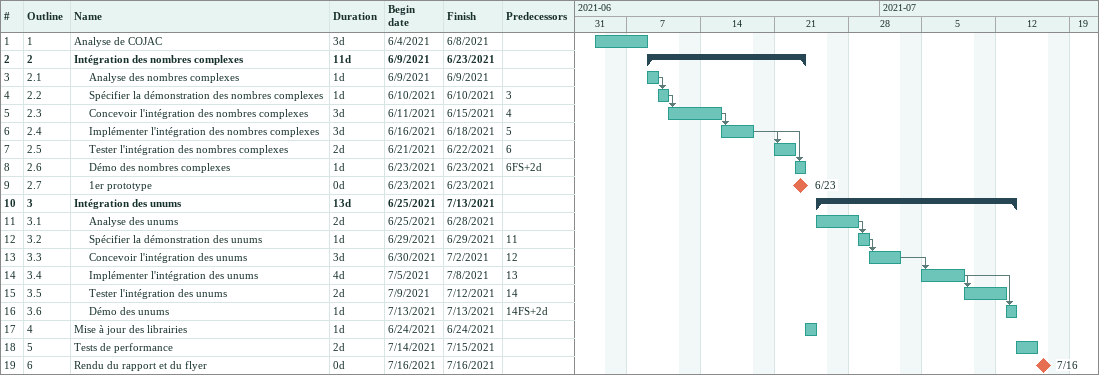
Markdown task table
| ID | WBS | Task | Duration | Start | Finish | Predecessors |
|---|---|---|---|---|---|---|
| 1 | 1 | Analyse de COJAC | 3d | 2021-06-04 | 2021-06-08 |  |
| 2 | 2 | **Intégration des nombres complexes** | 11d | 2021-06-09 | 2021-06-23 |  |
| 3 | 2.1 | Analyse des nombres complexes | 1d | 2021-06-09 | 2021-06-09 |  |
| 4 | 2.2 | Spécifier la démonstration des nombres complexes | 1d | 2021-06-10 | 2021-06-10 | 3 |
| 5 | 2.3 | Concevoir l'intégration des nombres complexes | 3d | 2021-06-11 | 2021-06-15 | 4 |
| 6 | 2.4 | Implémenter l'intégration des nombres complexes | 3d | 2021-06-16 | 2021-06-18 | 5 |
| 7 | 2.5 | Tester l'intégration des nombres complexes | 2d | 2021-06-21 | 2021-06-22 | 6 |
| 8 | 2.6 | Démo des nombres complexes | 1d | 2021-06-23 | 2021-06-23 | 6FS+2d |
| 9 | 2.7 | 1er prototype | 0d | 2021-06-23 | 2021-06-23 |  |
| 10 | 3 | **Intégration des unums** | 13d | 2021-06-25 | 2021-07-13 |  |
| 11 | 3.1 | Analyse des unums | 2d | 2021-06-25 | 2021-06-28 |  |
| 12 | 3.2 | Spécifier la démonstration des unums | 1d | 2021-06-29 | 2021-06-29 | 11 |
| 13 | 3.3 | Concevoir l'intégration des unums | 3d | 2021-06-30 | 2021-07-02 | 12 |
| 14 | 3.4 | Implémenter l'intégration des unums | 4d | 2021-07-05 | 2021-07-08 | 13 |
| 15 | 3.5 | Tester l'intégration des unums | 2d | 2021-07-09 | 2021-07-12 | 14 |
| 16 | 3.6 | Démo des unums | 1d | 2021-07-13 | 2021-07-13 | 14FS+2d |
| 17 | 4 | Mise à jour des librairies | 1d | 2021-06-24 | 2021-06-24 |  |
| 18 | 5 | Tests de performance | 2d | 2021-07-14 | 2021-07-15 |  |
| 19 | 6 | Rendu du rapport et du flyer | 0d | 2021-07-16 | 2021-07-16 |  |
